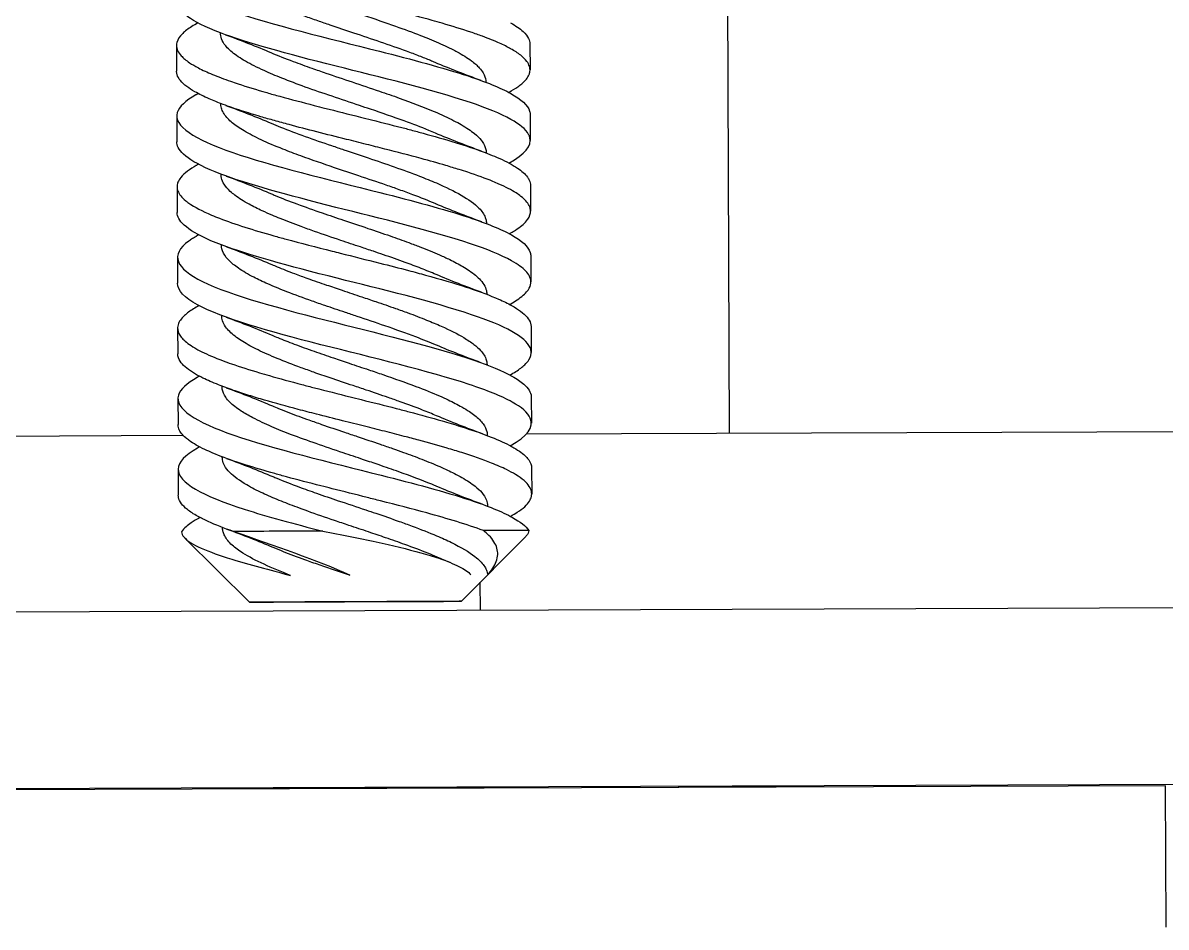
# Model space of a CAD drawing. Header units: millimetres. Extents: x 129 to 6329, y 33 to 3553.
# Drawn here: x 4313.1 to 4377.8, y 2680 to 2731.2 of the extents above; entities that cross this region are included whole.
import ezdxf

# ---------------------------------------------------------------- set-up
doc = ezdxf.new("R2010")
doc.units = ezdxf.units.MM
doc.layers.add('vistasIsometricas', color=255, linetype='Continuous')

msp = doc.modelspace()

# ---------------------------------------------------------------- linework, layer by layer
at = {"layer": 'vistasIsometricas', "extrusion": (-0.004614, 0.999989, 7.66e-14)}
for p, q in [((4353.104, 2707.917), (4352.944, 2747.883)), ((4324.3, 2730.554), (4324.3, 2730.584)), ((4321.803, 2729.874), (4321.808, 2728.41)), ((4341.802, 2729.955), (4341.808, 2728.491)), ((4339.311, 2727.789), (4339.311, 2727.811)), ((4324.316, 2726.554), (4324.316, 2726.584)), ((4321.819, 2725.867), (4321.825, 2724.41)), ((4341.819, 2725.955), (4341.824, 2724.491)), ((4339.327, 2723.789), (4339.327, 2723.811)), ((4324.332, 2722.554), (4324.332, 2722.584)), ((4321.835, 2721.874), (4321.841, 2720.41)), ((4341.835, 2721.955), (4341.84, 2720.491)), ((4339.343, 2719.789), (4339.343, 2719.811)), ((4324.348, 2718.554), (4324.348, 2718.584)), ((4321.851, 2717.875), (4321.857, 2716.41)), ((4341.851, 2717.955), (4341.857, 2716.491)), ((4339.359, 2715.789), (4339.359, 2715.811)), ((4324.364, 2714.554), (4324.364, 2714.584)), ((4321.867, 2713.875), (4321.873, 2712.41)), ((4341.867, 2713.955), (4341.873, 2712.491)), ((4339.375, 2711.789), (4339.375, 2711.811)), ((4324.38, 2710.554), (4324.38, 2710.584)), ((4321.883, 2709.875), (4321.889, 2708.41)), ((4341.883, 2709.955), (4341.889, 2708.499)), ((4322.188, 2707.791), (4310.678, 2707.738)), ((4339.392, 2707.789), (4339.391, 2707.811)), ((4381.388, 2708.014), (4341.605, 2707.877)), ((4324.396, 2706.555), (4324.396, 2706.584)), ((4321.899, 2705.875), (4321.905, 2704.411)), ((4341.899, 2705.955), (4341.905, 2704.491)), ((4339.408, 2703.789), (4339.408, 2703.811)), ((4324.412, 2702.555), (4324.412, 2702.584)), ((4325.929, 2698.36), (4322.283, 2701.976)), ((4337.929, 2698.408), (4341.544, 2702.051)), ((4339.002, 2697.91), (4338.996, 2699.483)), ((4225.866, 2697.523), (4494.565, 2698.444)), ((4225.906, 2687.523), (4494.605, 2688.444)), ((4377.775, 2687.959), (4276.171, 2687.611)), ((4377.807, 2679.962), (4377.775, 2687.962))]:
    msp.add_line(p, q, dxfattribs=at)
at = {"layer": 'vistasIsometricas'}
for start_param, end_param in [(1.754873, 2.329824), (0.184076, 0.759026)]:
    msp.add_ellipse((4331.913, 2702.384), major_axis=(10, 0.04), ratio=0.000594, start_param=start_param, end_param=end_param, dxfattribs=at)
for centre, major_axis in [((4331.929, 2698.384), (6, 0.024)), ((4331.972, 2687.853), (8, 0.032))]:
    msp.add_ellipse(centre, major_axis=major_axis, ratio=0.000594, dxfattribs=at)
at = {"layer": 'vistasIsometricas', "extrusion": (-8.00006e-16, -2.60006e-23, -1)}
msp.add_ellipse((4353.185, 2687.925), major_axis=(3, 0.012), ratio=0.000594, start_param=1.570796326795649, end_param=7.853981633975235, dxfattribs=at)
at = {"layer": 'vistasIsometricas'}
for points, knots in [([(4340.604, 2727.218), (4340.798, 2727.323), (4340.97, 2727.427), (4341.202, 2727.591), (4341.279, 2727.649), (4341.549, 2727.881), (4341.686, 2728.053), (4341.779, 2728.283), (4341.794, 2728.341), (4341.816, 2728.498), (4341.807, 2728.596), (4341.747, 2728.786), (4341.698, 2728.878), (4341.544, 2729.086), (4341.427, 2729.203), (4341.124, 2729.443), (4340.934, 2729.566), (4340.527, 2729.793), (4340.319, 2729.896), (4339.8, 2730.13), (4339.475, 2730.262), (4338.908, 2730.471), (4338.685, 2730.55), (4337.953, 2730.797), (4337.41, 2730.964), (4336.649, 2731.186), (4336.461, 2731.239), (4335.661, 2731.464), (4335.023, 2731.634), (4334.17, 2731.855), (4333.974, 2731.906), (4333.115, 2732.125), (4332.44, 2732.294), (4331.547, 2732.518), (4331.33, 2732.572), (4330.445, 2732.794), (4329.784, 2732.961), (4328.901, 2733.19), (4328.666, 2733.252), (4327.796, 2733.484), (4327.182, 2733.653), (4326.423, 2733.875), (4326.248, 2733.928), (4325.528, 2734.147), (4325.021, 2734.314), (4324.381, 2734.546), (4324.21, 2734.611), (4323.616, 2734.847), (4323.239, 2735.017), (4322.832, 2735.238), (4322.745, 2735.288), (4322.391, 2735.505), (4322.179, 2735.672), (4321.969, 2735.909), (4321.919, 2735.978), (4321.811, 2736.169), (4321.777, 2736.289), (4321.776, 2736.41)], [1.122173, 1.122173, 1.122173, 1.122173, 1.185241, 1.185241, 1.220793, 1.220793, 1.324872, 1.324872, 1.360311, 1.360311, 1.419679, 1.419679, 1.475616, 1.475616, 1.546635, 1.546635, 1.622065, 1.622065, 1.685066, 1.685066, 1.765603, 1.765603, 1.813731, 1.813731, 1.917138, 1.917138, 1.950076, 1.950076, 2.055398, 2.055398, 2.086472, 2.086472, 2.19101, 2.19101, 2.224598, 2.224598, 2.328078, 2.328078, 2.366164, 2.366164, 2.470972, 2.470972, 2.503327, 2.503327, 2.606395, 2.606395, 2.64624, 2.64624, 2.751378, 2.751378, 2.781962, 2.781962, 2.884474, 2.884474, 2.926779, 2.926779, 3.000522, 3.000522, 3.000522, 3.000522]), ([(4322.873, 2735.077), (4322.28, 2734.742), (4321.919, 2734.408), (4321.817, 2734.075), (4321.584, 2733.314), (4322.774, 2732.559), (4324.96, 2731.808), (4327.156, 2731.053), (4330.312, 2730.301), (4333.287, 2729.547), (4335.127, 2729.081), (4336.886, 2728.614), (4338.302, 2728.146), (4339.299, 2727.816), (4340.126, 2727.485), (4340.722, 2727.154)], [0.95269933, 0.95269933, 0.95269933, 0.95269933, 0.95414442, 0.95414442, 0.95414442, 0.95744572, 0.95744572, 0.95744572, 0.96076254, 0.96076254, 0.96076254, 0.96281496, 0.96281496, 0.96281496, 0.96426004, 0.96426004, 0.96426004, 0.96426004]), ([(4336.445, 2728.909), (4336.356, 2728.947), (4336.266, 2728.985), (4335.97, 2729.107), (4335.759, 2729.191), (4335.309, 2729.365), (4335.071, 2729.455), (4334.35, 2729.719), (4333.854, 2729.893), (4332.848, 2730.238), (4332.342, 2730.407), (4331.39, 2730.726), (4330.946, 2730.875), (4330.271, 2731.104), (4330.037, 2731.185), (4329.553, 2731.353), (4329.303, 2731.441), (4328.709, 2731.655), (4328.371, 2731.78), (4327.61, 2732.075), (4327.2, 2732.243), (4326.657, 2732.487), (4326.498, 2732.561), (4326.167, 2732.722), (4325.999, 2732.809), (4325.615, 2733.021), (4325.411, 2733.146), (4324.985, 2733.441), (4324.784, 2733.611), (4324.566, 2733.855), (4324.509, 2733.929), (4324.377, 2734.135), (4324.323, 2734.267), (4324.289, 2734.451), (4324.284, 2734.503), (4324.284, 2734.554)], [-27.219083, -27.219083, -27.219083, -27.219083, -27.2012026, -27.2012026, -27.1615083, -27.1615083, -27.1192618, -27.1192618, -27.0370122, -27.0370122, -26.9566823, -26.9566823, -26.8863287, -26.8863287, -26.84841, -26.84841, -26.8067898, -26.8067898, -26.7475401, -26.7475401, -26.6678471, -26.6678471, -26.6328488, -26.6328488, -26.5918893, -26.5918893, -26.5331845, -26.5331845, -26.4531244, -26.4531244, -26.4184473, -26.4184473, -26.3566682, -26.3566682, -26.3324802, -26.3324802, -26.3324802, -26.3324802]), ([(4327.134, 2733.47), (4327.397, 2733.358), (4327.674, 2733.245), (4328.398, 2732.963), (4328.859, 2732.794), (4329.829, 2732.45), (4330.337, 2732.276), (4331.12, 2732.011), (4331.389, 2731.921), (4331.902, 2731.749), (4332.145, 2731.668), (4333.004, 2731.379), (4333.612, 2731.173), (4334.689, 2730.791), (4335.162, 2730.618), (4335.774, 2730.379), (4335.936, 2730.315), (4336.46, 2730.1), (4336.803, 2729.95), (4337.317, 2729.705), (4337.504, 2729.61), (4337.991, 2729.346), (4338.263, 2729.177), (4338.668, 2728.876), (4338.818, 2728.744), (4339.03, 2728.514), (4339.104, 2728.415), (4339.244, 2728.176), (4339.293, 2728.035), (4339.309, 2727.866), (4339.311, 2727.838), (4339.311, 2727.811)], [-1.9459125, -1.9459125, -1.9459125, -1.9459125, -1.8928601, -1.8928601, -1.8126888, -1.8126888, -1.7304218, -1.7304218, -1.6877916, -1.6877916, -1.6492907, -1.6492907, -1.5515485, -1.5515485, -1.469454, -1.469454, -1.4391184, -1.4391184, -1.3683975, -1.3683975, -1.3238837, -1.3238837, -1.2445969, -1.2445969, -1.1827537, -1.1827537, -1.1367919, -1.1367919, -1.0709857, -1.0709857, -1.0581121, -1.0581121, -1.0581121, -1.0581121]), ([(4340.728, 2725.69), (4340.14, 2726.017), (4339.346, 2726.334), (4338.435, 2726.639), (4336.201, 2727.39), (4333.32, 2728.075), (4330.833, 2728.701), (4328.037, 2729.404), (4325.753, 2730.032), (4324.297, 2730.585), (4322.55, 2731.249), (4321.923, 2731.805), (4321.812, 2732.253), (4321.799, 2732.307), (4321.792, 2732.359), (4321.791, 2732.41)], [0.02889638, 0.02889638, 0.02889638, 0.02889638, 0.0299144, 0.0299144, 0.0299144, 0.03241336, 0.03241336, 0.03241336, 0.03522277, 0.03522277, 0.03522277, 0.03859392, 0.03859392, 0.03859392, 0.03899988, 0.03899988, 0.03899988, 0.03899988]), ([(4323.017, 2731.147), (4322.77, 2731.015), (4322.559, 2730.883), (4322.298, 2730.685), (4322.221, 2730.619), (4321.978, 2730.383), (4321.868, 2730.214), (4321.811, 2729.992), (4321.803, 2729.939), (4321.801, 2729.788), (4321.822, 2729.689), (4321.911, 2729.491), (4321.978, 2729.39), (4322.188, 2729.159), (4322.345, 2729.029), (4322.687, 2728.8), (4322.854, 2728.702), (4323.277, 2728.481), (4323.543, 2728.358), (4324.15, 2728.105), (4324.493, 2727.976), (4325.002, 2727.798), (4325.144, 2727.75), (4325.791, 2727.536), (4326.334, 2727.371), (4327.154, 2727.135), (4327.404, 2727.065), (4328.279, 2726.824), (4328.926, 2726.654), (4329.787, 2726.433), (4329.986, 2726.382), (4330.854, 2726.161), (4331.532, 2725.992), (4332.42, 2725.77), (4332.629, 2725.717), (4333.502, 2725.498), (4334.157, 2725.331), (4335.038, 2725.1), (4335.28, 2725.035), (4336.15, 2724.8), (4336.754, 2724.63), (4337.488, 2724.409), (4337.651, 2724.359), (4338.342, 2724.142), (4338.833, 2723.976), (4339.457, 2723.74), (4339.631, 2723.671), (4340.207, 2723.431), (4340.563, 2723.259), (4340.941, 2723.037), (4341.02, 2722.987), (4341.347, 2722.767), (4341.537, 2722.598), (4341.706, 2722.366), (4341.742, 2722.305), (4341.812, 2722.147), (4341.834, 2722.051), (4341.835, 2721.955)], [4.851703, 4.851703, 4.851703, 4.851703, 4.931729, 4.931729, 4.971781, 4.971781, 5.074795, 5.074795, 5.107007, 5.107007, 5.166959, 5.166959, 5.228279, 5.228279, 5.308278, 5.308278, 5.368479, 5.368479, 5.443993, 5.443993, 5.52375, 5.52375, 5.553351, 5.553351, 5.655635, 5.655635, 5.69896, 5.69896, 5.804264, 5.804264, 5.835599, 5.835599, 5.940373, 5.940373, 5.972872, 5.972872, 6.075985, 6.075985, 6.115622, 6.115622, 6.220726, 6.220726, 6.251501, 6.251501, 6.354065, 6.354065, 6.396117, 6.396117, 6.501441, 6.501441, 6.531825, 6.531825, 6.635509, 6.635509, 6.672722, 6.672722, 6.731176, 6.731176, 6.731176, 6.731176]), ([(4340.706, 2731.154), (4340.996, 2730.993), (4341.235, 2730.829), (4341.414, 2730.664), (4341.558, 2730.531), (4341.664, 2730.397), (4341.728, 2730.262), (4341.774, 2730.167), (4341.799, 2730.072), (4341.802, 2729.976), (4341.802, 2729.969), (4341.802, 2729.962), (4341.802, 2729.955)], [0.96046459, 0.96046459, 0.96046459, 0.96046459, 0.96112773, 0.96112773, 0.96112773, 0.961661565, 0.961661565, 0.961661565, 0.962036348, 0.962036348, 0.962036348, 0.962063615, 0.962063615, 0.962063615, 0.962063615]), ([(4336.461, 2724.909), (4336.336, 2724.962), (4336.207, 2725.016), (4335.643, 2725.246), (4335.179, 2725.423), (4334.078, 2725.822), (4333.432, 2726.044), (4332.57, 2726.336), (4332.367, 2726.404), (4331.643, 2726.647), (4331.123, 2726.821), (4330.091, 2727.171), (4329.582, 2727.346), (4328.631, 2727.688), (4328.189, 2727.854), (4327.413, 2728.163), (4327.074, 2728.305), (4326.369, 2728.625), (4326.018, 2728.802), (4325.564, 2729.064), (4325.427, 2729.148), (4325.047, 2729.405), (4324.838, 2729.576), (4324.55, 2729.886), (4324.454, 2730.024), (4324.337, 2730.281), (4324.307, 2730.398), (4324.3, 2730.529), (4324.3, 2730.542), (4324.3, 2730.554)], [-26.5973993, -26.5973993, -26.5973993, -26.5973993, -26.5722209, -26.5722209, -26.4889459, -26.4889459, -26.3837178, -26.3837178, -26.3514129, -26.3514129, -26.269174, -26.269174, -26.1860103, -26.1860103, -26.1077566, -26.1077566, -26.0403438, -26.0403438, -25.9570315, -25.9570315, -25.9171134, -25.9171134, -25.8364918, -25.8364918, -25.7716209, -25.7716209, -25.7165666, -25.7165666, -25.7105705, -25.7105705, -25.7105705, -25.7105705]), ([(4327.15, 2729.47), (4327.539, 2729.304), (4327.959, 2729.137), (4328.744, 2728.842), (4329.1, 2728.713), (4329.724, 2728.493), (4329.987, 2728.402), (4330.741, 2728.144), (4331.238, 2727.977), (4332.257, 2727.636), (4332.777, 2727.462), (4333.668, 2727.157), (4334.042, 2727.027), (4335.113, 2726.644), (4335.777, 2726.392), (4336.789, 2725.964), (4337.168, 2725.79), (4337.65, 2725.541), (4337.787, 2725.467), (4338.21, 2725.222), (4338.462, 2725.052), (4338.821, 2724.756), (4338.948, 2724.63), (4339.115, 2724.42), (4339.17, 2724.337), (4339.248, 2724.185), (4339.275, 2724.116), (4339.316, 2723.969), (4339.327, 2723.89), (4339.327, 2723.811)], [-2.5688607, -2.5688607, -2.5688607, -2.5688607, -2.4902378, -2.4902378, -2.4294322, -2.4294322, -2.3863594, -2.3863594, -2.3074771, -2.3074771, -2.2250829, -2.2250829, -2.1637456, -2.1637456, -2.0445052, -2.0445052, -1.9623199, -1.9623199, -1.9274701, -1.9274701, -1.8476289, -1.8476289, -1.7887282, -1.7887282, -1.7496541, -1.7496541, -1.7178145, -1.7178145, -1.6809177, -1.6809177, -1.6809177, -1.6809177]), ([(4340.637, 2719.218), (4340.668, 2719.235), (4340.699, 2719.252), (4340.82, 2719.32), (4340.905, 2719.371), (4341.26, 2719.596), (4341.472, 2719.77), (4341.673, 2720.014), (4341.72, 2720.084), (4341.841, 2720.323), (4341.862, 2720.492), (4341.804, 2720.712), (4341.785, 2720.762), (4341.674, 2720.985), (4341.519, 2721.158), (4341.215, 2721.395), (4341.122, 2721.461), (4340.756, 2721.695), (4340.431, 2721.863), (4339.941, 2722.08), (4339.825, 2722.129), (4339.285, 2722.35), (4338.811, 2722.521), (4338.131, 2722.746), (4337.967, 2722.798), (4337.555, 2722.927), (4337.304, 2723.003), (4336.596, 2723.212), (4336.126, 2723.344), (4334.981, 2723.654), (4334.295, 2723.833), (4333.248, 2724.099), (4332.9, 2724.187), (4332.174, 2724.369), (4331.796, 2724.464), (4330.856, 2724.699), (4330.295, 2724.84), (4329.209, 2725.118), (4328.684, 2725.255), (4327.894, 2725.467), (4327.618, 2725.543), (4327.085, 2725.692), (4326.828, 2725.766), (4326.193, 2725.953), (4325.825, 2726.066), (4325.11, 2726.297), (4324.766, 2726.416), (4324.162, 2726.641), (4323.897, 2726.746), (4323.346, 2726.986), (4323.074, 2727.119), (4322.67, 2727.35), (4322.52, 2727.447), (4322.24, 2727.658), (4322.117, 2727.771), (4321.932, 2727.998), (4321.869, 2728.111), (4321.818, 2728.286), (4321.809, 2728.348), (4321.808, 2728.41)], [1.122162, 1.122162, 1.122162, 1.122162, 1.132458, 1.132458, 1.163007, 1.163007, 1.268333, 1.268333, 1.310603, 1.310603, 1.41312, 1.41312, 1.443733, 1.443733, 1.548863, 1.548863, 1.588677, 1.588677, 1.691749, 1.691749, 1.72176, 1.72176, 1.827065, 1.827065, 1.85952, 1.85952, 1.906368, 1.906368, 1.987731, 1.987731, 2.097898, 2.097898, 2.152158, 2.152158, 2.210505, 2.210505, 2.297673, 2.297673, 2.382252, 2.382252, 2.428862, 2.428862, 2.474394, 2.474394, 2.544173, 2.544173, 2.61723, 2.61723, 2.682383, 2.682383, 2.764487, 2.764487, 2.823834, 2.823834, 2.893544, 2.893544, 2.962486, 2.962486, 3.000372, 3.000372, 3.000372, 3.000372]), ([(4322.905, 2727.077), (4322.312, 2726.742), (4321.951, 2726.408), (4321.849, 2726.075), (4321.616, 2725.314), (4322.806, 2724.559), (4324.992, 2723.808), (4327.188, 2723.053), (4330.344, 2722.301), (4333.319, 2721.548), (4335.159, 2721.081), (4336.918, 2720.614), (4338.334, 2720.146), (4339.331, 2719.816), (4340.159, 2719.486), (4340.755, 2719.154)], [0.96426005, 0.96426005, 0.96426005, 0.96426005, 0.96570513, 0.96570513, 0.96570513, 0.96900643, 0.96900643, 0.96900643, 0.97232325, 0.97232325, 0.97232325, 0.97437566, 0.97437566, 0.97437566, 0.97582074, 0.97582074, 0.97582074, 0.97582074]), ([(4323.033, 2727.147), (4323.012, 2727.136), (4322.991, 2727.125), (4322.971, 2727.113), (4322.96, 2727.107), (4322.949, 2727.101), (4322.938, 2727.095), (4322.927, 2727.089), (4322.912, 2727.081), (4322.905, 2727.077)], [0.96420036599, 0.96420036599, 0.96420036599, 0.96420036599, 0.96422907557, 0.96422907557, 0.96422907557, 0.96424456058, 0.96424456058, 0.96424456058, 0.9642600456, 0.9642600456, 0.9642600456, 0.9642600456]), ([(4340.722, 2727.154), (4341.318, 2726.822), (4341.682, 2726.49), (4341.787, 2726.156), (4341.808, 2726.089), (4341.818, 2726.022), (4341.817, 2725.955)], [0.964260045, 0.964260045, 0.964260045, 0.964260045, 0.965705133, 0.965705133, 0.965705133, 0.965995304, 0.965995304, 0.965995304, 0.965995304]), ([(4336.477, 2720.909), (4336.467, 2720.913), (4336.457, 2720.918), (4336.051, 2721.091), (4335.625, 2721.259), (4334.925, 2721.521), (4334.669, 2721.614), (4334.163, 2721.795), (4333.915, 2721.882), (4333.159, 2722.143), (4332.643, 2722.317), (4331.665, 2722.645), (4331.204, 2722.799), (4330.093, 2723.175), (4329.453, 2723.396), (4328.491, 2723.747), (4328.15, 2723.876), (4327.384, 2724.18), (4326.973, 2724.354), (4326.239, 2724.698), (4325.914, 2724.866), (4325.371, 2725.189), (4325.148, 2725.343), (4324.867, 2725.577), (4324.781, 2725.656), (4324.542, 2725.91), (4324.428, 2726.084), (4324.334, 2726.358), (4324.316, 2726.456), (4324.316, 2726.554)], [-28.4652782, -28.4652782, -28.4652782, -28.4652782, -28.4632791, -28.4632791, -28.3838817, -28.3838817, -28.3397871, -28.3397871, -28.2987033, -28.2987033, -28.2165212, -28.2165212, -28.1437379, -28.1437379, -28.0389104, -28.0389104, -27.9779345, -27.9779345, -27.8956071, -27.8956071, -27.8160672, -27.8160672, -27.7436719, -27.7436719, -27.7063863, -27.7063863, -27.6244807, -27.6244807, -27.5784718, -27.5784718, -27.5784718, -27.5784718]), ([(4327.166, 2725.47), (4327.335, 2725.398), (4327.511, 2725.325), (4328.13, 2725.077), (4328.598, 2724.901), (4329.57, 2724.551), (4330.07, 2724.378), (4330.813, 2724.126), (4331.047, 2724.047), (4331.739, 2723.814), (4332.199, 2723.661), (4333.154, 2723.339), (4333.647, 2723.171), (4334.621, 2722.828), (4335.099, 2722.653), (4335.886, 2722.349), (4336.206, 2722.219), (4337.04, 2721.861), (4337.513, 2721.633), (4338.34, 2721.158), (4338.679, 2720.913), (4339.091, 2720.492), (4339.21, 2720.318), (4339.307, 2720.069), (4339.326, 2719.994), (4339.341, 2719.883), (4339.343, 2719.847), (4339.343, 2719.811)], [-1.9464706, -1.9464706, -1.9464706, -1.9464706, -1.9122547, -1.9122547, -1.8290919, -1.8290919, -1.7471815, -1.7471815, -1.7099472, -1.7099472, -1.6373651, -1.6373651, -1.5578689, -1.5578689, -1.4755245, -1.4755245, -1.4144756, -1.4144756, -1.3068219, -1.3068219, -1.1915393, -1.1915393, -1.1101043, -1.1101043, -1.0753082, -1.0753082, -1.0583988, -1.0583988, -1.0583988, -1.0583988]), ([(4340.608, 2723.218), (4341.526, 2723.719), (4341.924, 2724.2), (4341.802, 2724.661), (4341.785, 2724.722), (4341.761, 2724.782), (4341.728, 2724.842), (4341.57, 2725.133), (4341.222, 2725.415), (4340.728, 2725.69)], [0.026524566, 0.026524566, 0.026524566, 0.026524566, 0.027865583, 0.027865583, 0.027865583, 0.028042263, 0.028042263, 0.028042263, 0.028896378, 0.028896378, 0.028896378, 0.028896378]), ([(4340.76, 2717.69), (4340.167, 2718.02), (4339.364, 2718.339), (4338.444, 2718.647), (4336.201, 2719.398), (4333.316, 2720.084), (4330.829, 2720.71), (4328.034, 2721.413), (4325.757, 2722.041), (4324.307, 2722.593), (4322.564, 2723.258), (4321.947, 2723.815), (4321.842, 2724.262), (4321.83, 2724.313), (4321.824, 2724.362), (4321.823, 2724.41)], [0.01729363, 0.01729363, 0.01729363, 0.01729363, 0.01831428, 0.01831428, 0.01831428, 0.02080114, 0.02080114, 0.02080114, 0.02359571, 0.02359571, 0.02359571, 0.02695507, 0.02695507, 0.02695507, 0.0273363, 0.0273363, 0.0273363, 0.0273363]), ([(4323.049, 2723.147), (4323.042, 2723.144), (4323.035, 2723.14), (4323.028, 2723.136), (4322.995, 2723.118), (4322.965, 2723.102), (4322.931, 2723.082), (4322.927, 2723.08), (4322.924, 2723.078), (4322.921, 2723.077)], [0.96996564307, 0.96996564307, 0.96996564307, 0.96996564307, 0.96997757823, 0.96997757823, 0.96997757823, 0.97003447026, 0.97003447026, 0.97003447026, 0.97004038707, 0.97004038707, 0.97004038707, 0.97004038707]), ([(4322.921, 2723.077), (4322.883, 2723.055), (4322.846, 2723.034), (4322.81, 2723.012), (4322.422, 2722.782), (4322.144, 2722.552), (4321.987, 2722.322), (4321.931, 2722.24), (4321.89, 2722.157), (4321.865, 2722.075), (4321.82, 2721.928), (4321.825, 2721.781), (4321.88, 2721.635), (4321.95, 2721.449), (4322.1, 2721.264), (4322.327, 2721.079), (4322.379, 2721.036), (4322.436, 2720.993), (4322.497, 2720.95), (4322.819, 2720.723), (4323.256, 2720.495), (4323.792, 2720.268), (4323.933, 2720.209), (4324.081, 2720.149), (4324.236, 2720.089), (4324.667, 2719.922), (4325.149, 2719.755), (4325.671, 2719.589), (4326.18, 2719.426), (4326.727, 2719.264), (4327.303, 2719.103), (4327.531, 2719.038), (4327.763, 2718.974), (4328, 2718.91), (4328.832, 2718.684), (4329.712, 2718.459), (4330.607, 2718.233), (4330.759, 2718.195), (4330.91, 2718.156), (4331.062, 2718.118), (4331.81, 2717.931), (4332.563, 2717.743), (4333.305, 2717.555), (4333.86, 2717.415), (4334.408, 2717.274), (4334.941, 2717.134), (4335.266, 2717.048), (4335.585, 2716.962), (4335.897, 2716.877), (4336.723, 2716.65), (4337.498, 2716.424), (4338.196, 2716.197), (4338.248, 2716.18), (4338.299, 2716.163), (4338.35, 2716.146), (4338.985, 2715.936), (4339.553, 2715.725), (4340.034, 2715.514), (4340.308, 2715.394), (4340.554, 2715.274), (4340.77, 2715.154)], [0.97004039, 0.97004039, 0.97004039, 0.97004039, 0.9701335, 0.9701335, 0.9701335, 0.97112837, 0.97112837, 0.97112837, 0.97148547, 0.97148547, 0.97148547, 0.97212326, 0.97212326, 0.97212326, 0.97293056, 0.97293056, 0.97293056, 0.97311813, 0.97311813, 0.97311813, 0.974113, 0.974113, 0.974113, 0.97437564, 0.97437564, 0.97437564, 0.97510788, 0.97510788, 0.97510788, 0.97582073, 0.97582073, 0.97582073, 0.97610276, 0.97610276, 0.97610276, 0.97709763, 0.97709763, 0.97709763, 0.97726582, 0.97726582, 0.97726582, 0.97809251, 0.97809251, 0.97809251, 0.9787109, 0.9787109, 0.9787109, 0.9790874, 0.9790874, 0.9790874, 0.98008227, 0.98008227, 0.98008227, 0.98015599, 0.98015599, 0.98015599, 0.98107714, 0.98107714, 0.98107714, 0.98160107, 0.98160107, 0.98160107, 0.98160107]), ([(4336.493, 2716.909), (4336.224, 2717.024), (4335.942, 2717.139), (4335.354, 2717.367), (4335.051, 2717.481), (4334.342, 2717.738), (4333.932, 2717.882), (4333.324, 2718.091), (4333.134, 2718.156), (4332.701, 2718.303), (4332.458, 2718.384), (4331.844, 2718.59), (4331.473, 2718.714), (4330.601, 2719.008), (4330.104, 2719.177), (4329.364, 2719.437), (4329.112, 2719.527), (4328.45, 2719.768), (4328.053, 2719.919), (4327.518, 2720.135), (4327.363, 2720.199), (4327.021, 2720.345), (4326.836, 2720.427), (4326.392, 2720.633), (4326.143, 2720.757), (4325.605, 2721.052), (4325.335, 2721.222), (4325.014, 2721.466), (4324.926, 2721.54), (4324.702, 2721.747), (4324.587, 2721.881), (4324.428, 2722.134), (4324.378, 2722.252), (4324.339, 2722.432), (4324.332, 2722.493), (4324.332, 2722.554)], [-29.0061043, -29.0061043, -29.0061043, -29.0061043, -28.9520083, -28.9520083, -28.8984699, -28.8984699, -28.8304595, -28.8304595, -28.7999019, -28.7999019, -28.7612725, -28.7612725, -28.702631, -28.702631, -28.6226144, -28.6226144, -28.5800792, -28.5800792, -28.5086447, -28.5086447, -28.4783672, -28.4783672, -28.4398381, -28.4398381, -28.3812566, -28.3812566, -28.3011594, -28.3011594, -28.2665258, -28.2665258, -28.2036635, -28.2036635, -28.1482261, -28.1482261, -28.1195501, -28.1195501, -28.1195501, -28.1195501]), ([(4327.182, 2721.47), (4327.246, 2721.443), (4327.312, 2721.415), (4327.767, 2721.225), (4328.183, 2721.064), (4329.077, 2720.732), (4329.555, 2720.563), (4330.441, 2720.257), (4330.843, 2720.121), (4331.708, 2719.83), (4332.17, 2719.676), (4333.054, 2719.378), (4333.477, 2719.235), (4334.251, 2718.965), (4334.604, 2718.839), (4335.163, 2718.633), (4335.375, 2718.553), (4335.971, 2718.322), (4336.34, 2718.171), (4336.886, 2717.931), (4337.079, 2717.842), (4337.535, 2717.621), (4337.785, 2717.489), (4338.135, 2717.282), (4338.252, 2717.208), (4338.628, 2716.953), (4338.845, 2716.772), (4339.207, 2716.367), (4339.323, 2716.143), (4339.357, 2715.883), (4339.359, 2715.847), (4339.359, 2715.811)], [-1.3234387, -1.3234387, -1.3234387, -1.3234387, -1.3104798, -1.3104798, -1.2338989, -1.2338989, -1.1539085, -1.1539085, -1.0895347, -1.0895347, -1.0166533, -1.0166533, -0.9487831, -0.9487831, -0.8893934, -0.8893934, -0.8516982, -0.8516982, -0.7806503, -0.7806503, -0.7388085, -0.7388085, -0.6765673, -0.6765673, -0.6419486, -0.6419486, -0.5570969, -0.5570969, -0.4523627, -0.4523627, -0.4356159, -0.4356159, -0.4356159, -0.4356159]), ([(4340.776, 2713.69), (4340.191, 2714.016), (4339.403, 2714.33), (4338.499, 2714.634), (4336.269, 2715.384), (4333.391, 2716.07), (4330.904, 2716.695), (4328.107, 2717.399), (4325.819, 2718.026), (4324.359, 2718.58), (4322.609, 2719.243), (4321.976, 2719.8), (4321.862, 2720.248), (4321.847, 2720.304), (4321.84, 2720.358), (4321.839, 2720.41)], [0.01158201, 0.01158201, 0.01158201, 0.01158201, 0.01259837, 0.01259837, 0.01259837, 0.01510498, 0.01510498, 0.01510498, 0.01792374, 0.01792374, 0.01792374, 0.02130229, 0.02130229, 0.02130229, 0.02172326, 0.02172326, 0.02172326, 0.02172326]), ([(4322.937, 2719.077), (4322.933, 2719.075), (4322.927, 2719.071), (4322.922, 2719.068), (4322.917, 2719.066), (4322.912, 2719.063), (4322.907, 2719.06), (4322.897, 2719.054), (4322.887, 2719.048), (4322.877, 2719.043), (4322.857, 2719.031), (4322.838, 2719.02), (4322.818, 2719.008), (4322.78, 2718.985), (4322.743, 2718.962), (4322.706, 2718.939), (4322.634, 2718.893), (4322.566, 2718.848), (4322.502, 2718.802), (4321.407, 2718.014), (4321.765, 2717.251), (4323.274, 2716.511), (4324.896, 2715.716), (4327.786, 2714.948), (4330.751, 2714.201), (4333.66, 2713.468), (4336.583, 2712.756), (4338.621, 2712.061), (4339.517, 2711.755), (4340.25, 2711.453), (4340.787, 2711.154)], [0.97582075, 0.97582075, 0.97582075, 0.97582075, 0.9758306, 0.9758306, 0.9758306, 0.97584044, 0.97584044, 0.97584044, 0.97586013, 0.97586013, 0.97586013, 0.97589951, 0.97589951, 0.97589951, 0.97597826, 0.97597826, 0.97597826, 0.97613577, 0.97613577, 0.97613577, 0.97885361, 0.97885361, 0.97885361, 0.98177444, 0.98177444, 0.98177444, 0.98464137, 0.98464137, 0.98464137, 0.98590146, 0.98590146, 0.98590146, 0.98590146]), ([(4340.755, 2719.154), (4341.35, 2718.822), (4341.714, 2718.49), (4341.819, 2718.156), (4341.84, 2718.089), (4341.85, 2718.022), (4341.849, 2717.955)], [0.975820742, 0.975820742, 0.975820742, 0.975820742, 0.977265831, 0.977265831, 0.977265831, 0.977556, 0.977556, 0.977556, 0.977556]), ([(4336.509, 2712.909), (4336.148, 2713.063), (4335.762, 2713.217), (4334.8, 2713.582), (4334.211, 2713.791), (4333.083, 2714.18), (4332.552, 2714.358), (4331.799, 2714.611), (4331.58, 2714.684), (4330.972, 2714.888), (4330.585, 2715.019), (4329.96, 2715.234), (4329.718, 2715.318), (4328.981, 2715.578), (4328.501, 2715.754), (4327.877, 2715.997), (4327.71, 2716.063), (4327.346, 2716.212), (4327.152, 2716.295), (4326.684, 2716.502), (4326.42, 2716.627), (4325.847, 2716.921), (4325.556, 2717.091), (4325.201, 2717.335), (4325.102, 2717.409), (4324.852, 2717.614), (4324.721, 2717.744), (4324.488, 2718.04), (4324.404, 2718.205), (4324.355, 2718.432), (4324.348, 2718.493), (4324.348, 2718.554)], [-29.709036, -29.709036, -29.709036, -29.709036, -29.6363134, -29.6363134, -29.5372678, -29.5372678, -29.4528347, -29.4528347, -29.4181497, -29.4181497, -29.3564041, -29.3564041, -29.3167001, -29.3167001, -29.2334585, -29.2334585, -29.2021129, -29.2021129, -29.1632075, -29.1632075, -29.1044039, -29.1044039, -29.0244986, -29.0244986, -28.9897045, -28.9897045, -28.9282914, -28.9282914, -28.850955, -28.850955, -28.8222813, -28.8222813, -28.8222813, -28.8222813]), ([(4327.199, 2717.47), (4327.295, 2717.429), (4327.392, 2717.388), (4327.806, 2717.218), (4328.136, 2717.089), (4328.723, 2716.868), (4328.972, 2716.778), (4329.574, 2716.562), (4329.931, 2716.438), (4330.585, 2716.214), (4330.879, 2716.114), (4331.545, 2715.89), (4331.917, 2715.766), (4332.554, 2715.552), (4332.819, 2715.463), (4333.458, 2715.246), (4333.83, 2715.118), (4334.432, 2714.905), (4334.668, 2714.821), (4335.267, 2714.601), (4335.622, 2714.466), (4336.248, 2714.215), (4336.523, 2714.099), (4337.269, 2713.767), (4337.699, 2713.551), (4338.279, 2713.205), (4338.472, 2713.075), (4338.781, 2712.833), (4338.904, 2712.722), (4339.169, 2712.432), (4339.279, 2712.254), (4339.357, 2712.001), (4339.37, 2711.926), (4339.375, 2711.838), (4339.375, 2711.824), (4339.375, 2711.811)], [-2.7391869, -2.7391869, -2.7391869, -2.7391869, -2.7198305, -2.7198305, -2.6588401, -2.6588401, -2.6159231, -2.6159231, -2.5571507, -2.5571507, -2.5101309, -2.5101309, -2.451368, -2.451368, -2.4092027, -2.4092027, -2.3488245, -2.3488245, -2.3089641, -2.3089641, -2.2451981, -2.2451981, -2.1907613, -2.1907613, -2.0890173, -2.0890173, -2.0281143, -2.0281143, -1.9758967, -1.9758967, -1.8926031, -1.8926031, -1.8578134, -1.8578134, -1.8515179, -1.8515179, -1.8515179, -1.8515179]), ([(4340.653, 2715.218), (4340.677, 2715.231), (4340.7, 2715.244), (4340.851, 2715.327), (4340.967, 2715.398), (4341.338, 2715.643), (4341.537, 2715.817), (4341.707, 2716.042), (4341.739, 2716.093), (4341.832, 2716.27), (4341.862, 2716.395), (4341.846, 2716.716), (4341.748, 2716.911), (4341.476, 2717.199), (4341.368, 2717.293), (4341.103, 2717.487), (4340.942, 2717.589), (4340.76, 2717.69)], [2.5957462, 2.5957462, 2.5957462, 2.5957462, 2.6035428, 2.6035428, 2.6460436, 2.6460436, 2.7513751, 2.7513751, 2.7820984, 2.7820984, 2.8581626, 2.8581626, 2.9768462, 2.9768462, 3.0338172, 3.0338172, 3.0956811, 3.0956811, 3.0956811, 3.0956811]), ([(4340.793, 2709.69), (4340.197, 2710.022), (4339.369, 2710.352), (4338.372, 2710.682), (4336.094, 2711.436), (4332.916, 2712.185), (4329.977, 2712.934), (4327.023, 2713.687), (4324.374, 2714.44), (4322.987, 2715.198), (4322.249, 2715.601), (4321.861, 2716.005), (4321.857, 2716.41)], [0.010502809, 0.010502809, 0.010502809, 0.010502809, 0.01194789, 0.01194789, 0.01194789, 0.015249181, 0.015249181, 0.015249181, 0.018565992, 0.018565992, 0.018565992, 0.020328239, 0.020328239, 0.020328239, 0.020328239]), ([(4323.081, 2715.147), (4322.853, 2715.025), (4322.654, 2714.902), (4322.399, 2714.714), (4322.32, 2714.649), (4322.063, 2714.41), (4321.944, 2714.238), (4321.88, 2714.014), (4321.871, 2713.964), (4321.858, 2713.745), (4321.915, 2713.577), (4322.086, 2713.341), (4322.147, 2713.272), (4322.397, 2713.031), (4322.642, 2712.86), (4323.039, 2712.638), (4323.134, 2712.589), (4323.571, 2712.37), (4323.966, 2712.202), (4324.573, 2711.973), (4324.739, 2711.913), (4325.397, 2711.683), (4325.929, 2711.514), (4326.682, 2711.29), (4326.868, 2711.236), (4327.643, 2711.014), (4328.26, 2710.847), (4329.135, 2710.617), (4329.374, 2710.555), (4330.276, 2710.324), (4330.95, 2710.154), (4331.836, 2709.933), (4332.044, 2709.88), (4332.917, 2709.662), (4333.579, 2709.495), (4334.479, 2709.263), (4334.729, 2709.198), (4335.622, 2708.962), (4336.246, 2708.792), (4337.008, 2708.572), (4337.175, 2708.523), (4337.895, 2708.307), (4338.414, 2708.141), (4339.084, 2707.904), (4339.273, 2707.835), (4339.9, 2707.594), (4340.292, 2707.422), (4340.722, 2707.199), (4340.814, 2707.149), (4341.194, 2706.928), (4341.426, 2706.757), (4341.647, 2706.529), (4341.694, 2706.472), (4341.843, 2706.262), (4341.898, 2706.109), (4341.899, 2705.955)], [8.095479, 8.095479, 8.095479, 8.095479, 8.169699, 8.169699, 8.209354, 8.209354, 8.314462, 8.314462, 8.345222, 8.345222, 8.447783, 8.447783, 8.489857, 8.489857, 8.595184, 8.595184, 8.625584, 8.625584, 8.729294, 8.729294, 8.766408, 8.766408, 8.870975, 8.870975, 8.904432, 8.904432, 9.007867, 9.007867, 9.046141, 9.046141, 9.15099, 9.15099, 9.183142, 9.183142, 9.286142, 9.286142, 9.326279, 9.326279, 9.431457, 9.431457, 9.461774, 9.461774, 9.564208, 9.564208, 9.606866, 9.606866, 9.712196, 9.712196, 9.743037, 9.743037, 9.847326, 9.847326, 9.881998, 9.881998, 9.97515, 9.97515, 9.97515, 9.97515]), ([(4340.77, 2715.154), (4340.965, 2715.046), (4341.135, 2714.938), (4341.279, 2714.829), (4341.583, 2714.601), (4341.772, 2714.371), (4341.839, 2714.142), (4341.857, 2714.08), (4341.866, 2714.017), (4341.867, 2713.955)], [0.981601074, 0.981601074, 0.981601074, 0.981601074, 0.982072036, 0.982072036, 0.982072036, 0.983066906, 0.983066906, 0.983066906, 0.983336308, 0.983336308, 0.983336308, 0.983336308]), ([(4336.525, 2708.909), (4336.27, 2709.018), (4336.001, 2709.128), (4335.32, 2709.394), (4334.897, 2709.55), (4334.239, 2709.785), (4334.016, 2709.863), (4333.382, 2710.083), (4332.965, 2710.225), (4332.296, 2710.45), (4332.048, 2710.533), (4331.363, 2710.762), (4330.928, 2710.908), (4330.188, 2711.161), (4329.882, 2711.266), (4329.333, 2711.459), (4329.09, 2711.546), (4328.379, 2711.807), (4327.929, 2711.979), (4327.116, 2712.315), (4326.752, 2712.476), (4326.096, 2712.797), (4325.805, 2712.955), (4325.425, 2713.192), (4325.309, 2713.27), (4324.965, 2713.522), (4324.775, 2713.696), (4324.465, 2714.088), (4324.374, 2714.305), (4324.365, 2714.533), (4324.364, 2714.544), (4324.364, 2714.554)], [-29.0876078, -29.0876078, -29.0876078, -29.0876078, -29.036101, -29.036101, -28.9621751, -28.9621751, -28.9253132, -28.9253132, -28.8584152, -28.8584152, -28.8191886, -28.8191886, -28.7500496, -28.7500496, -28.7001104, -28.7001104, -28.6589422, -28.6589422, -28.5772244, -28.5772244, -28.5008893, -28.5008893, -28.4262539, -28.4262539, -28.3895769, -28.3895769, -28.3075787, -28.3075787, -28.2058138, -28.2058138, -28.2008358, -28.2008358, -28.2008358, -28.2008358]), ([(4327.214, 2713.47), (4327.32, 2713.425), (4327.428, 2713.38), (4327.832, 2713.214), (4328.142, 2713.093), (4328.464, 2712.972)], [-0.07841103, -0.07841103, -0.07841103, -0.07841103, -0.05712514, -0.05712514, -0.000001, -0.000001, -0.000001, -0.000001]), ([(4340.669, 2711.218), (4340.791, 2711.284), (4340.904, 2711.35), (4341.21, 2711.543), (4341.377, 2711.67), (4341.606, 2711.89), (4341.684, 2711.983), (4341.848, 2712.243), (4341.889, 2712.41), (4341.858, 2712.641), (4341.839, 2712.706), (4341.745, 2712.924), (4341.624, 2713.077), (4341.277, 2713.384), (4341.052, 2713.537), (4340.776, 2713.69)], [1.7845453, 1.7845453, 1.7845453, 1.7845453, 1.824203, 1.824203, 1.9008514, 1.9008514, 1.9571042, 1.9571042, 2.0583919, 2.0583919, 2.0975585, 2.0975585, 2.1908831, 2.1908831, 2.2844323, 2.2844323, 2.2844323, 2.2844323]), ([(4328.464, 2712.972), (4328.829, 2712.834), (4329.209, 2712.697), (4329.954, 2712.435), (4330.316, 2712.311), (4330.978, 2712.087), (4331.275, 2711.986), (4331.945, 2711.762), (4332.317, 2711.637), (4332.952, 2711.424), (4333.216, 2711.334), (4334.13, 2711.02), (4334.761, 2710.797), (4335.829, 2710.392), (4336.277, 2710.213), (4336.858, 2709.958), (4337.019, 2709.885), (4337.454, 2709.678), (4337.711, 2709.546), (4338.099, 2709.324), (4338.244, 2709.235), (4338.602, 2708.994), (4338.792, 2708.843), (4339.025, 2708.611), (4339.095, 2708.53), (4339.261, 2708.304), (4339.332, 2708.159), (4339.383, 2707.946), (4339.391, 2707.879), (4339.391, 2707.811)], [-2.0384127, -2.0384127, -2.0384127, -2.0384127, -1.9735239, -1.9735239, -1.9147814, -1.9147814, -1.8674769, -1.8674769, -1.8087142, -1.8087142, -1.7664783, -1.7664783, -1.6607143, -1.6607143, -1.5757836, -1.5757836, -1.5411786, -1.5411786, -1.4788584, -1.4788584, -1.4370791, -1.4370791, -1.3660663, -1.3660663, -1.3283616, -1.3283616, -1.2605738, -1.2605738, -1.2290859, -1.2290859, -1.2290859, -1.2290859]), ([(4340.701, 2703.218), (4340.842, 2703.294), (4340.971, 2703.37), (4341.416, 2703.659), (4341.648, 2703.871), (4341.831, 2704.167), (4341.867, 2704.252), (4341.91, 2704.432), (4341.911, 2704.528), (4341.871, 2704.72), (4341.83, 2704.815), (4341.697, 2705.02), (4341.599, 2705.129), (4341.343, 2705.353), (4341.182, 2705.468), (4340.84, 2705.676), (4340.669, 2705.769), (4340.228, 2705.985), (4339.946, 2706.109), (4339.14, 2706.43), (4338.575, 2706.626), (4337.683, 2706.908), (4337.404, 2706.993), (4336.609, 2707.227), (4336.076, 2707.376), (4335.249, 2707.599), (4334.97, 2707.672), (4334.324, 2707.841), (4333.956, 2707.936), (4333.208, 2708.126), (4332.83, 2708.221), (4332.034, 2708.42), (4331.616, 2708.525), (4330.701, 2708.755), (4330.205, 2708.88), (4329.372, 2709.093), (4329.031, 2709.182), (4328.031, 2709.446), (4327.391, 2709.621), (4326.481, 2709.886), (4326.185, 2709.975), (4325.595, 2710.16), (4325.303, 2710.255), (4324.726, 2710.454), (4324.443, 2710.558), (4323.854, 2710.79), (4323.56, 2710.918), (4323.126, 2711.13), (4322.969, 2711.214), (4322.484, 2711.501), (4322.23, 2711.704), (4321.97, 2712.037), (4321.907, 2712.166), (4321.877, 2712.334), (4321.873, 2712.372), (4321.873, 2712.41)], [0.162602, 0.162602, 0.162602, 0.162602, 0.208451, 0.208451, 0.336734, 0.336734, 0.387816, 0.387816, 0.446136, 0.446136, 0.504027, 0.504027, 0.570594, 0.570594, 0.640723, 0.640723, 0.697455, 0.697455, 0.773184, 0.773184, 0.894168, 0.894168, 0.94641, 0.94641, 1.038242, 1.038242, 1.083738, 1.083738, 1.142175, 1.142175, 1.201017, 1.201017, 1.265506, 1.265506, 1.342895, 1.342895, 1.3975, 1.3975, 1.506022, 1.506022, 1.56104, 1.56104, 1.61983, 1.61983, 1.683652, 1.683652, 1.762405, 1.762405, 1.814097, 1.814097, 1.938436, 1.938436, 2.017655, 2.017655, 2.040899, 2.040899, 2.040899, 2.040899]), ([(4322.97, 2711.077), (4322.376, 2710.742), (4322.015, 2710.408), (4321.913, 2710.075), (4321.681, 2709.314), (4322.871, 2708.56), (4325.056, 2707.808), (4327.253, 2707.053), (4330.409, 2706.301), (4333.383, 2705.548), (4335.224, 2705.082), (4336.982, 2704.615), (4338.398, 2704.146), (4339.395, 2703.816), (4340.223, 2703.486), (4340.819, 2703.154)], [0.98738145, 0.98738145, 0.98738145, 0.98738145, 0.98882654, 0.98882654, 0.98882654, 0.99212782, 0.99212782, 0.99212782, 0.99544463, 0.99544463, 0.99544463, 0.99749704, 0.99749704, 0.99749704, 0.99894212, 0.99894212, 0.99894212, 0.99894212]), ([(4340.787, 2711.154), (4341.061, 2711.002), (4341.284, 2710.85), (4341.456, 2710.699), (4341.719, 2710.468), (4341.86, 2710.238), (4341.88, 2710.011), (4341.882, 2709.992), (4341.883, 2709.974), (4341.883, 2709.955)], [0.985901456, 0.985901456, 0.985901456, 0.985901456, 0.986544608, 0.986544608, 0.986544608, 0.987531546, 0.987531546, 0.987531546, 0.987612671, 0.987612671, 0.987612671, 0.987612671]), ([(4336.541, 2704.909), (4336.445, 2704.95), (4336.347, 2704.991), (4335.675, 2705.268), (4335.048, 2705.503), (4334.022, 2705.868), (4333.648, 2705.997), (4332.977, 2706.226), (4332.683, 2706.325), (4332.004, 2706.553), (4331.619, 2706.682), (4330.719, 2706.985), (4330.207, 2707.158), (4329.226, 2707.502), (4328.758, 2707.671), (4327.918, 2707.991), (4327.542, 2708.142), (4327.006, 2708.373), (4326.827, 2708.453), (4326.468, 2708.621), (4326.289, 2708.709), (4325.882, 2708.923), (4325.664, 2709.049), (4325.209, 2709.344), (4324.991, 2709.514), (4324.729, 2709.775), (4324.651, 2709.867), (4324.483, 2710.111), (4324.417, 2710.263), (4324.384, 2710.462), (4324.38, 2710.508), (4324.38, 2710.554)], [-30.955192, -30.955192, -30.955192, -30.955192, -30.9358267, -30.9358267, -30.8247954, -30.8247954, -30.7636653, -30.7636653, -30.71682, -30.71682, -30.6560705, -30.6560705, -30.5737955, -30.5737955, -30.4938432, -30.4938432, -30.4225991, -30.4225991, -30.3849667, -30.3849667, -30.3433495, -30.3433495, -30.2841981, -30.2841981, -30.2044679, -30.2044679, -30.1613527, -30.1613527, -30.0901315, -30.0901315, -30.0684566, -30.0684566, -30.0684566, -30.0684566]), ([(4340.684, 2707.218), (4341.649, 2707.742), (4342.057, 2708.264), (4341.822, 2708.784), (4341.684, 2709.087), (4341.334, 2709.389), (4340.793, 2709.69)], [0.006939344, 0.006939344, 0.006939344, 0.006939344, 0.009189958, 0.009189958, 0.009189958, 0.010502809, 0.010502809, 0.010502809, 0.010502809]), ([(4327.23, 2709.471), (4327.345, 2709.421), (4327.462, 2709.372), (4327.77, 2709.246), (4327.964, 2709.169), (4328.527, 2708.952), (4328.908, 2708.812), (4329.535, 2708.588), (4329.774, 2708.504), (4330.44, 2708.273), (4330.874, 2708.127), (4331.552, 2707.899), (4331.794, 2707.818), (4332.467, 2707.592), (4332.898, 2707.448), (4333.561, 2707.221), (4333.799, 2707.139), (4334.241, 2706.985), (4334.446, 2706.912), (4335.006, 2706.71), (4335.352, 2706.581), (4336.046, 2706.311), (4336.39, 2706.171), (4337.003, 2705.902), (4337.275, 2705.774), (4337.677, 2705.57), (4337.82, 2705.493), (4338.244, 2705.251), (4338.494, 2705.086), (4338.85, 2704.802), (4338.976, 2704.683), (4339.201, 2704.422), (4339.29, 2704.281), (4339.386, 2704.03), (4339.407, 2703.92), (4339.408, 2703.811)], [-1.4942332, -1.4942332, -1.4942332, -1.4942332, -1.4710644, -1.4710644, -1.4347487, -1.4347487, -1.36851, -1.36851, -1.3289876, -1.3289876, -1.2596158, -1.2596158, -1.2213564, -1.2213564, -1.1530585, -1.1530585, -1.1144017, -1.1144017, -1.0800568, -1.0800568, -1.0192291, -1.0192291, -0.9529442, -0.9529442, -0.8928559, -0.8928559, -0.8568436, -0.8568436, -0.7794089, -0.7794089, -0.7237231, -0.7237231, -0.6575479, -0.6575479, -0.6065611, -0.6065611, -0.6065611, -0.6065611]), ([(4339.168, 2702.417), (4338.71, 2702.585), (4338.205, 2702.752), (4337.128, 2703.082), (4336.561, 2703.245), (4335.135, 2703.637), (4334.257, 2703.864), (4333.105, 2704.156), (4332.852, 2704.219), (4331.933, 2704.45), (4331.265, 2704.617), (4330.393, 2704.837), (4330.184, 2704.89), (4329.311, 2705.112), (4328.662, 2705.281), (4327.812, 2705.512), (4327.59, 2705.573), (4326.776, 2705.802), (4326.21, 2705.97), (4325.532, 2706.187), (4325.382, 2706.236), (4324.727, 2706.456), (4324.267, 2706.627), (4323.699, 2706.866), (4323.547, 2706.934), (4323.052, 2707.17), (4322.759, 2707.337), (4322.456, 2707.554), (4322.391, 2707.605), (4322.133, 2707.827), (4321.999, 2707.999), (4321.915, 2708.223), (4321.902, 2708.275), (4321.891, 2708.355), (4321.889, 2708.383), (4321.889, 2708.411)], [0.000011, 0.000011, 0.000011, 0.000011, 0.102906, 0.102906, 0.203439, 0.203439, 0.344152, 0.344152, 0.383423, 0.383423, 0.486622, 0.486622, 0.519383, 0.519383, 0.624102, 0.624102, 0.661824, 0.661824, 0.765387, 0.765387, 0.795693, 0.795693, 0.901014, 0.901014, 0.942966, 0.942966, 1.045553, 1.045553, 1.076407, 1.076407, 1.181497, 1.181497, 1.213308, 1.213308, 1.230239, 1.230239, 1.230239, 1.230239]), ([(4322.986, 2707.077), (4322.284, 2706.681), (4321.909, 2706.286), (4321.899, 2705.892), (4321.881, 2705.13), (4323.298, 2704.373), (4325.64, 2703.62), (4326.923, 2703.207), (4328.464, 2702.794), (4330.083, 2702.382)], [0.99316176, 0.99316176, 0.99316176, 0.99316176, 0.99487132, 0.99487132, 0.99487132, 0.998184221, 0.998184221, 0.998184221, 1, 1, 1, 1]), ([(4336.557, 2700.909), (4336.388, 2700.981), (4336.214, 2701.054), (4335.621, 2701.292), (4335.183, 2701.457), (4334.372, 2701.75), (4334.009, 2701.878), (4333.321, 2702.115), (4333, 2702.224), (4332.306, 2702.457), (4331.934, 2702.582), (4331.29, 2702.798), (4331.019, 2702.889), (4330.23, 2703.157), (4329.72, 2703.332), (4329.023, 2703.582), (4328.821, 2703.656), (4328.274, 2703.86), (4327.94, 2703.989), (4327.288, 2704.256), (4326.973, 2704.392), (4326.349, 2704.684), (4326.048, 2704.839), (4325.378, 2705.229), (4325.056, 2705.462), (4324.695, 2705.828), (4324.595, 2705.958), (4324.463, 2706.2), (4324.424, 2706.312), (4324.4, 2706.468), (4324.397, 2706.511), (4324.396, 2706.555)], [-31.4958915, -31.4958915, -31.4958915, -31.4958915, -31.4618813, -31.4618813, -31.3837915, -31.3837915, -31.3235685, -31.3235685, -31.2721147, -31.2721147, -31.213213, -31.213213, -31.170145, -31.170145, -31.0869293, -31.0869293, -31.0520429, -31.0520429, -30.9908369, -30.9908369, -30.9263703, -30.9263703, -30.8533718, -30.8533718, -30.7430473, -30.7430473, -30.681937, -30.681937, -30.629506, -30.629506, -30.6092053, -30.6092053, -30.6092053, -30.6092053]), ([(4327.246, 2705.471), (4327.321, 2705.439), (4327.396, 2705.407), (4327.868, 2705.211), (4328.291, 2705.047), (4329.056, 2704.764), (4329.387, 2704.646), (4330.129, 2704.386), (4330.542, 2704.245), (4331.476, 2703.93), (4331.996, 2703.756), (4332.704, 2703.518), (4332.894, 2703.454), (4333.532, 2703.238), (4333.972, 2703.086), (4334.649, 2702.845), (4334.893, 2702.757), (4335.626, 2702.484), (4336.093, 2702.301), (4336.822, 2701.99), (4337.101, 2701.864), (4337.905, 2701.471), (4338.355, 2701.205), (4338.911, 2700.768), (4339.081, 2700.598), (4339.262, 2700.343), (4339.31, 2700.259), (4339.383, 2700.088), (4339.406, 2700.001), (4339.417, 2699.914)], [-0.8719767, -0.8719767, -0.8719767, -0.8719767, -0.8569599, -0.8569599, -0.779438, -0.779438, -0.7234985, -0.7234985, -0.6567503, -0.6567503, -0.5746795, -0.5746795, -0.5443448, -0.5443448, -0.4726198, -0.4726198, -0.4308422, -0.4308422, -0.3443111, -0.3443111, -0.2846999, -0.2846999, -0.1595415, -0.1595415, -0.0799255, -0.0799255, -0.040556, -0.040556, -0.0000009, -0.0000009, -0.0000009, -0.0000009]), ([(4325.031, 2702.36), (4324.493, 2702.546), (4324.013, 2702.732), (4323.379, 2703.019), (4323.178, 2703.119), (4322.769, 2703.346), (4322.575, 2703.472), (4322.278, 2703.71), (4322.167, 2703.821), (4321.999, 2704.047), (4321.943, 2704.163), (4321.91, 2704.323), (4321.905, 2704.367), (4321.905, 2704.411)], [0.0000115, 0.0000115, 0.0000115, 0.0000115, 0.1146744, 0.1146744, 0.1761148, 0.1761148, 0.2538577, 0.2538577, 0.3216111, 0.3216111, 0.3922754, 0.3922754, 0.4190819, 0.4190819, 0.4190819, 0.4190819]), ([(4323.13, 2703.148), (4323.111, 2703.138), (4323.093, 2703.128), (4323.075, 2703.118), (4323.058, 2703.109), (4323.041, 2703.099), (4323.025, 2703.09), (4323.017, 2703.086), (4323.005, 2703.079), (4323.002, 2703.077)], [0.9988056656, 0.9988056656, 0.9988056656, 0.9988056656, 0.9988632532, 0.9988632532, 0.9988632532, 0.9989167959, 0.9989167959, 0.9989167959, 0.9989421763, 0.9989421763, 0.9989421763, 0.9989421763]), ([(4323.002, 2703.077), (4322.943, 2703.044), (4322.804, 2702.967), (4322.626, 2702.844), (4322.449, 2702.722), (4322.233, 2702.554), (4322.082, 2702.343)], [0.998942176, 0.998942176, 0.998942176, 0.998942176, 0.999471088, 0.999471088, 0.999471088, 1, 1, 1, 1]), ([(4328.261, 2699.873), (4327.715, 2700.082), (4327.21, 2700.292), (4326.297, 2700.714), (4325.896, 2700.925), (4325.324, 2701.287), (4325.122, 2701.437), (4324.764, 2701.76), (4324.622, 2701.932), (4324.492, 2702.181), (4324.462, 2702.256), (4324.423, 2702.406), (4324.413, 2702.48), (4324.412, 2702.555)], [-31.7327638, -31.7327638, -31.7327638, -31.7327638, -31.6338127, -31.6338127, -31.5338434, -31.5338434, -31.4634964, -31.4634964, -31.3822867, -31.3822867, -31.3470421, -31.3470421, -31.3122956, -31.3122956, -31.3122956, -31.3122956]), ([(4322.082, 2702.343), (4322.09, 2702.241), (4322.139, 2702.137), (4322.32, 2701.93), (4322.448, 2701.827), (4322.938, 2701.521), (4323.401, 2701.317), (4324.278, 2701.003), (4324.59, 2700.9), (4325.413, 2700.645), (4325.95, 2700.492), (4327.077, 2700.184), (4327.659, 2700.031), (4328.261, 2699.873)], [0, 0, 0, 0, 0.0797577, 0.0797577, 0.1571374, 0.1571374, 0.305145, 0.305145, 0.3755474, 0.3755474, 0.4770038, 0.4770038, 0.573436, 0.573436, 0.573436, 0.573436]), ([(4330.083, 2702.382), (4330.605, 2702.281), (4331.126, 2702.179), (4332.137, 2701.975), (4332.627, 2701.873), (4334.017, 2701.57), (4334.872, 2701.366), (4335.993, 2701.052), (4336.331, 2700.949), (4337.088, 2700.693), (4337.474, 2700.539), (4338.085, 2700.228), (4338.315, 2700.072), (4338.469, 2699.912)], [0, 0, 0, 0, 0.0797577, 0.0797577, 0.1571374, 0.1571374, 0.305145, 0.305145, 0.3755474, 0.3755474, 0.4770038, 0.4770038, 0.573436, 0.573436, 0.573436, 0.573436]), ([(4339.935, 2701.418), (4339.866, 2701.659), (4339.716, 2701.899), (4339.48, 2702.139), (4339.389, 2702.232), (4339.285, 2702.324), (4339.168, 2702.417)], [0.6, 0.6, 0.6, 0.6, 0.8885254, 0.8885254, 0.8885254, 1, 1, 1, 1]), ([(4341.744, 2702.424), (4341.737, 2702.321), (4341.689, 2702.217), (4341.581, 2702.091), (4341.563, 2702.071), (4341.544, 2702.051)], [0, 0, 0, 0, 0.07975768, 0.07975768, 0.09437114, 0.09437114, 0.09437114, 0.09437114]), ([(4327.262, 2701.47), (4327.446, 2701.392), (4327.636, 2701.314), (4328.219, 2701.081), (4328.627, 2700.927), (4329.315, 2700.677), (4329.584, 2700.582), (4330.142, 2700.387), (4330.432, 2700.288), (4331.022, 2700.088), (4331.321, 2699.987), (4331.621, 2699.887)], [-0.2492661, -0.2492661, -0.2492661, -0.2492661, -0.2122557, -0.2122557, -0.1393884, -0.1393884, -0.0944853, -0.0944853, -0.0474874, -0.0474874, -0.0000104, -0.0000104, -0.0000104, -0.0000104]), ([(4339.417, 2699.914), (4339.533, 2700.042), (4339.631, 2700.167), (4339.793, 2700.418), (4339.857, 2700.544), (4339.995, 2700.926), (4340.005, 2701.176), (4339.935, 2701.418)], [0.0000002, 0.0000002, 0.0000002, 0.0000002, 0.0492293, 0.0492293, 0.1001561, 0.1001561, 0.2073241, 0.2073241, 0.2073241, 0.2073241])]:
    msp.add_open_spline(points, degree=3, knots=knots, dxfattribs=at)
for points in [[(4324.58, 2730.48), (4325.462, 2730.157), (4326.327, 2729.822), (4327.15, 2729.47)], [(4338.494, 2730.614), (4338.494, 2730.614), (4338.494, 2730.614), (4338.494, 2730.614)], [(4338.884, 2730.479), (4338.884, 2730.479), (4338.884, 2730.479), (4338.884, 2730.479)], [(4339.048, 2727.887), (4338.154, 2728.214), (4337.277, 2728.553), (4336.445, 2728.909)], [(4337.574, 2728.378), (4337.574, 2728.378), (4337.573, 2728.378), (4337.573, 2728.378)], [(4324.749, 2727.887), (4324.749, 2727.887), (4324.749, 2727.887), (4324.749, 2727.887)], [(4325.129, 2727.756), (4325.129, 2727.756), (4325.129, 2727.756), (4325.129, 2727.756)], [(4324.589, 2726.482), (4325.474, 2726.159), (4326.342, 2725.823), (4327.166, 2725.47)], [(4339.065, 2723.887), (4338.171, 2724.213), (4337.293, 2724.553), (4336.461, 2724.909)], [(4324.765, 2723.887), (4324.765, 2723.887), (4324.765, 2723.887), (4324.765, 2723.887)], [(4337.59, 2724.378), (4337.589, 2724.378), (4337.589, 2724.378), (4337.589, 2724.378)], [(4324.615, 2722.479), (4325.497, 2722.156), (4326.362, 2721.821), (4327.182, 2721.47)], [(4339.081, 2719.887), (4338.187, 2720.214), (4337.309, 2720.553), (4336.477, 2720.909)], [(4337.606, 2720.378), (4337.606, 2720.378), (4337.606, 2720.378), (4337.605, 2720.378)], [(4324.782, 2719.887), (4324.782, 2719.887), (4324.782, 2719.887), (4324.782, 2719.887)], [(4325.161, 2719.756), (4325.161, 2719.756), (4325.161, 2719.756), (4325.161, 2719.756)], [(4323.065, 2719.147), (4323.022, 2719.124), (4322.979, 2719.1), (4322.937, 2719.077)], [(4324.628, 2718.48), (4325.51, 2718.157), (4326.376, 2717.822), (4327.199, 2717.47)], [(4339.06, 2715.901), (4338.178, 2716.223), (4337.314, 2716.558), (4336.493, 2716.909)], [(4324.605, 2714.495), (4325.5, 2714.167), (4326.38, 2713.827), (4327.214, 2713.47)], [(4339.031, 2711.917), (4338.165, 2712.234), (4337.316, 2712.564), (4336.509, 2712.909)], [(4323.098, 2711.147), (4323.054, 2711.124), (4323.011, 2711.101), (4322.97, 2711.077)], [(4324.621, 2710.494), (4325.517, 2710.167), (4326.396, 2709.827), (4327.23, 2709.471)], [(4338.574, 2710.614), (4338.574, 2710.614), (4338.574, 2710.614), (4338.574, 2710.614)], [(4338.965, 2710.479), (4338.965, 2710.479), (4338.965, 2710.479), (4338.965, 2710.479)], [(4339.128, 2707.887), (4338.235, 2708.214), (4337.357, 2708.553), (4336.525, 2708.909)], [(4323.114, 2707.147), (4323.07, 2707.124), (4323.027, 2707.101), (4322.986, 2707.077)], [(4324.637, 2706.494), (4325.533, 2706.167), (4326.412, 2705.827), (4327.246, 2705.471)], [(4338.59, 2706.614), (4338.59, 2706.614), (4338.59, 2706.614), (4338.59, 2706.614)], [(4338.981, 2706.479), (4338.981, 2706.479), (4338.981, 2706.479), (4338.981, 2706.479)], [(4326.116, 2706.003), (4326.116, 2706.003), (4326.116, 2706.003), (4326.116, 2706.003)], [(4339.109, 2703.9), (4338.227, 2704.223), (4337.362, 2704.558), (4336.541, 2704.909)], [(4339.145, 2703.887), (4339.145, 2703.887), (4339.145, 2703.887), (4339.145, 2703.887)], [(4340.819, 2703.154), (4341.255, 2702.911), (4341.568, 2702.668), (4341.744, 2702.424)], [(4324.653, 2702.495), (4325.549, 2702.167), (4326.429, 2701.827), (4327.262, 2701.47)], [(4338.606, 2702.614), (4338.606, 2702.614), (4338.606, 2702.614), (4338.606, 2702.614)], [(4331.621, 2699.887), (4329.789, 2700.713), (4327.346, 2701.537), (4325.031, 2702.36)], [(4337.271, 2700.612), (4337.03, 2700.71), (4336.792, 2700.809), (4336.557, 2700.909)]]:
    msp.add_open_spline(points, degree=3, dxfattribs=at)

doc.saveas('drawing.dxf')
